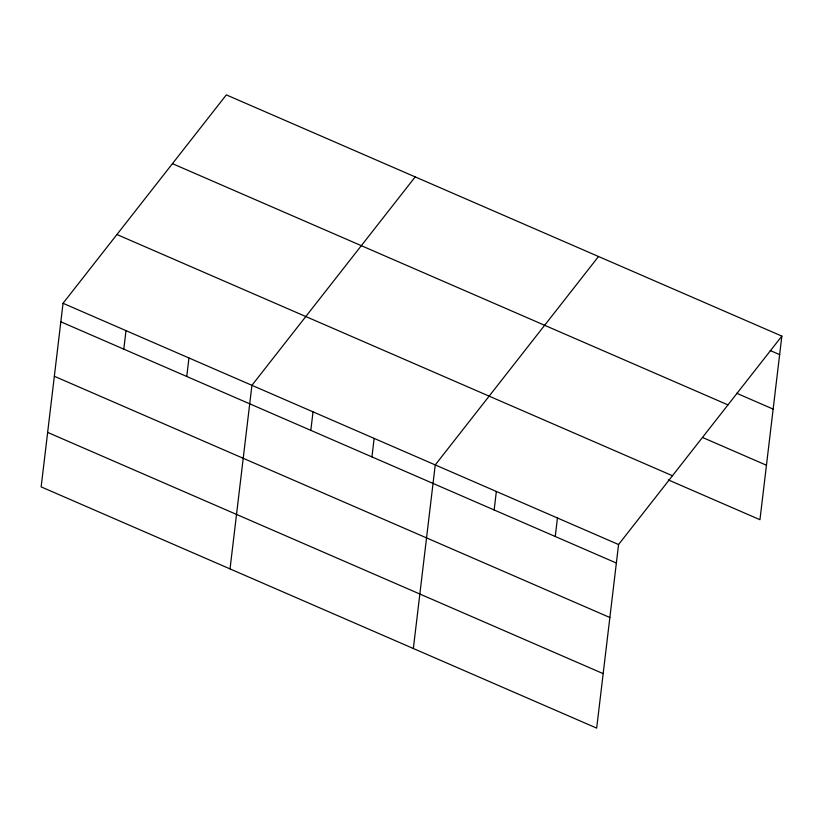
<?xml version="1.0" encoding="UTF-8"?>
<svg xmlns="http://www.w3.org/2000/svg" width="823" height="823" viewBox="0 0 823 823"><rect width="100%" height="100%" fill="white"/><g stroke="black" fill="none" stroke-linecap="round" stroke-linejoin="round"><path stroke-width="1.23" d="M63.042 303.296L41.15 486.887L596.675 728.118L618.567 544.528L781.85 336.113L226.325 94.882L63.042 303.296L618.567 544.528M123.8 349.137L126.001 330.63M186.759 376.481L188.961 357.974M230.029 568.909L251.92 385.308L415.204 176.904M310.827 430.357L313.028 411.85M371.934 456.888L374.136 438.381M413.352 648.514L435.244 464.923L598.527 256.509M494.15 509.962L496.351 491.454M555.258 536.503L557.459 517.986M781.85 336.113L759.958 519.704L668.297 479.902M770.246 350.547L779.638 354.62M736.719 393.281L773.147 409.103M172.439 163.654L727.964 404.895M702.996 437.671L766.45 465.232M116.928 234.514L672.453 475.745M60.83 321.803L616.365 563.035M54.339 376.276L609.864 617.507M47.641 432.404L603.177 673.636"/></g></svg>
